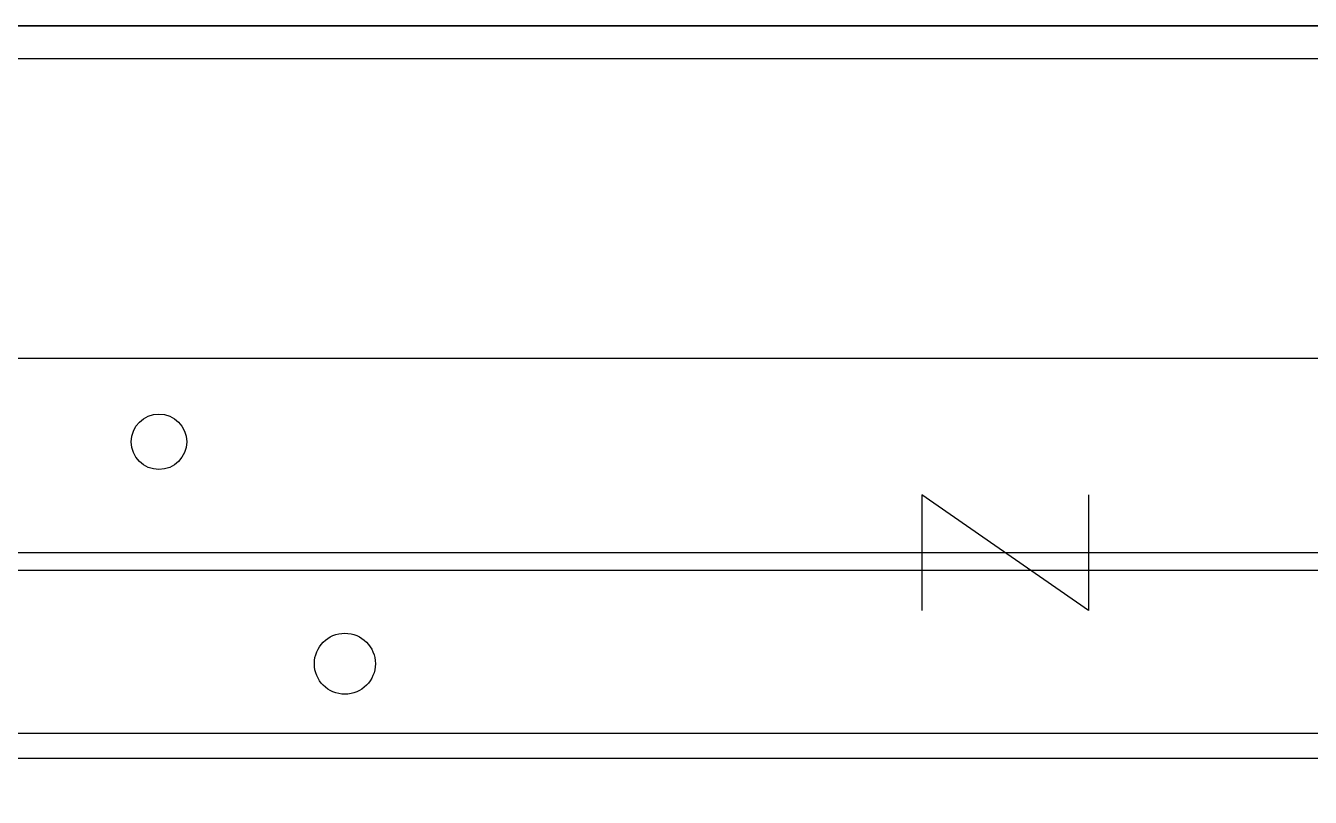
# Model space of a CAD drawing. Header units: millimetres. Extents: x 89450 to 753248, y -530175 to 1209785.
# Drawn here: x 97804.7 to 98036.2, y -88775.5 to -88636.4 of the extents above; entities that cross this region are included whole.
import ezdxf

# ---------------------------------------------------------------- set-up
doc = ezdxf.new("R2010")
doc.units = ezdxf.units.MM
doc.header["$LTSCALE"] = 150
doc.layers.add('------00 Load Bank', color=3, linetype='Continuous')

# ---------------------------------------------------------------- blocks, each defined once
blk = doc.blocks.new('A$Cd768ecee')
at = {"color": 0}
for p, q in [((38.2, 38.2), (1141.8, 38.2)), ((35, 35), (1145, 35)), ((0, 0), (1180, 0))]:
    blk.add_line(p, q, dxfattribs=at)
blk.add_lwpolyline([(135, 24.58), (135, 45.42), (165, 24.58), (165, 45.42)], dxfattribs=at)
for centre, radius in [((269, 55), 5.5), ((302.5, 15), 5)]:
    blk.add_circle(centre, radius, dxfattribs=at)
blk = doc.blocks.new('A$C02650c35')
at = {"color": 0}
for p, q in [((1040.5, 24.5), (1040.5, 1060.5)), ((1045, 24.5), (1045, 1060.5)), ((1045, 30), (1045, 1055))]:
    blk.add_line(p, q, dxfattribs=at)

msp = doc.modelspace()

# ---------------------------------------------------------------- linework, layer by layer
at = {"layer": '------00 Load Bank', "color": 161}
msp.add_line((98001.05, -88636.41, 0), (98253.75, -88636.41, 0), dxfattribs=at)
at = {"layer": '------00 Load Bank', "color": 161, "elevation": 0}
msp.add_lwpolyline([(98253.75, -88636.41), (96883.75, -88636.41), (96883.75, -91236.41), (98253.75, -91236.41), (98253.75, -88636.41)], dxfattribs=at)
for points in [[(98253.75, -91236.41), (96883.75, -91236.41), (96883.75, -88636.41), (98253.75, -88636.41)], [(98247.75, -88642.41), (96889.75, -88642.41), (96889.75, -91230.41), (98247.75, -91230.41)]]:
    msp.add_lwpolyline(points, close=True, dxfattribs=at)

# ---------------------------------------------------------------- block references
at = {"layer": '------00 Load Bank', "color": 161, "rotation": 180}
msp.add_blockref('A$Cd768ecee', (98131.23, -88696.41, 0), dxfattribs=at)
at = {"layer": '------00 Load Bank', "color": 161, "xscale": -1, "rotation": 270}
msp.add_blockref('A$C02650c35', (96998.73, -89808.91, 0), dxfattribs=at)

doc.saveas('drawing.dxf')
